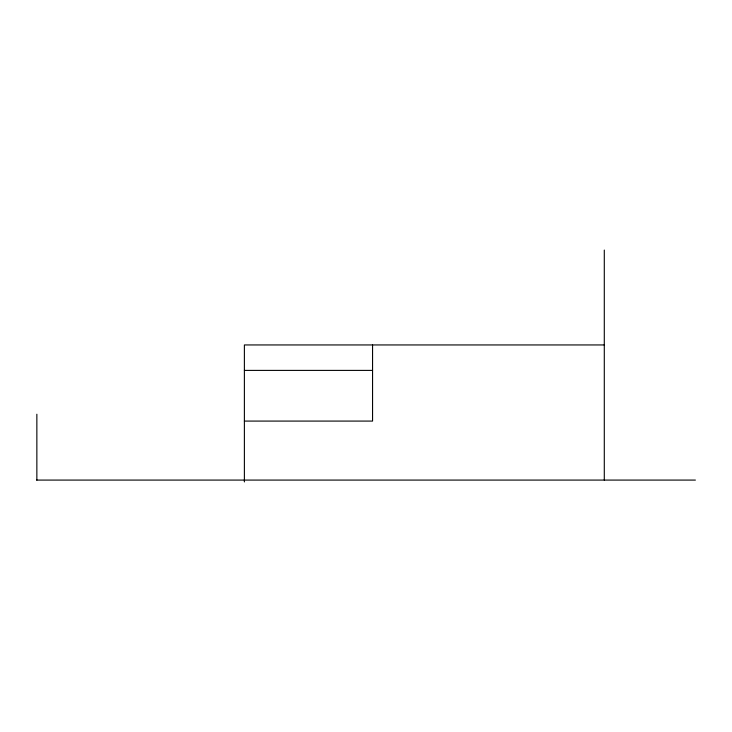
<?xml version="1.0" encoding="UTF-8"?>
<svg xmlns="http://www.w3.org/2000/svg" width="732" height="732" viewBox="0 0 732 732"><rect width="100%" height="100%" fill="white"/><g stroke="black" fill="none" stroke-linecap="round" stroke-linejoin="round"><path stroke-width="1.1" d="M604.293 344.946L244.387 344.946L244.387 481.931M244.387 370.401L372.561 370.401M244.387 421.083L372.561 421.083L372.561 344.946M36.6 480.082L695.4 480.082M604.293 250.07L604.293 480.082M36.856 414.221L36.856 480.082"/></g></svg>
